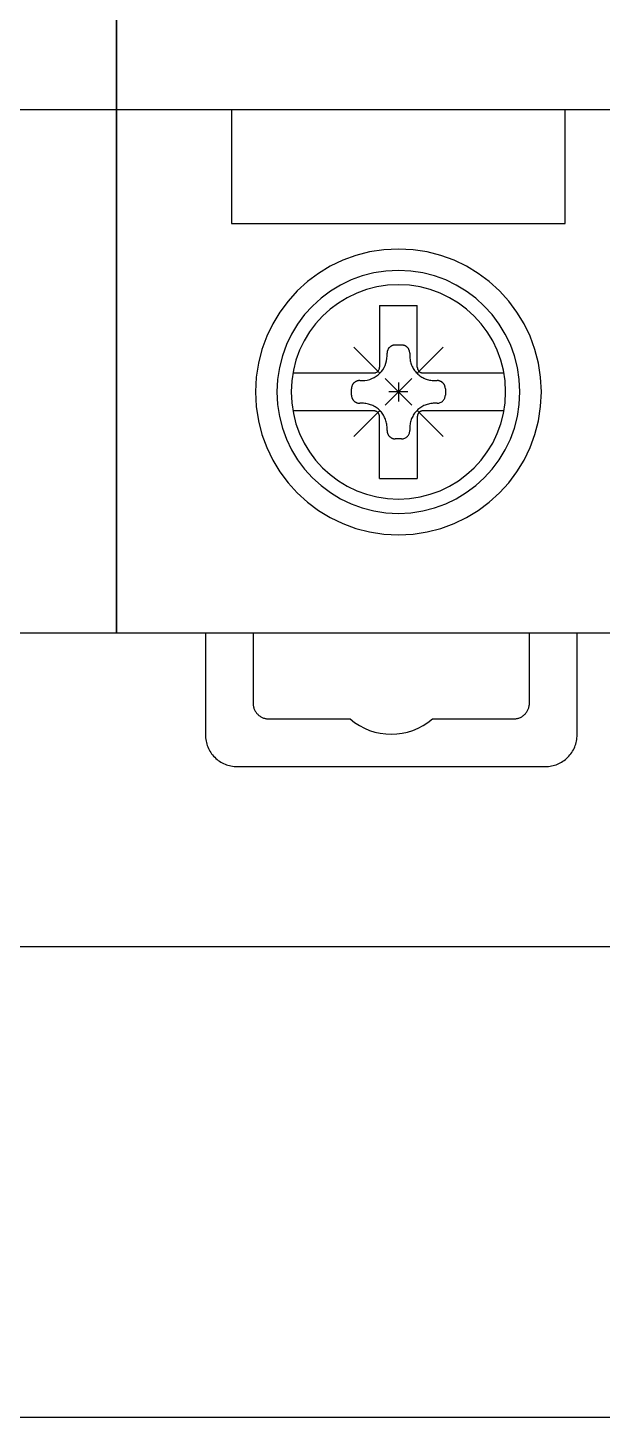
# Model space of a CAD drawing. Header units: millimetres. Extents: x 173893 to 258446, y -176540 to -123824.
# Drawn here: x 188267.32 to 188285.63, y -151274.08 to -151229.78 of the extents above; entities that cross this region are included whole.
import ezdxf

# ---------------------------------------------------------------- set-up
doc = ezdxf.new("R2010")
doc.units = ezdxf.units.MM
doc.header["$LTSCALE"] = 3

msp = doc.modelspace()

# ---------------------------------------------------------------- linework, layer by layer
for p, q in [((188270.146, -151169.6), (188270.146, -151249.082)), ((188270.146, -151249.082), (188270.146, -151169.6)), ((188252.174, -151232.376), (188270.146, -151232.376)), ((188270.146, -151232.376), (188288.118, -151232.376)), ((188273.816, -151232.376), (188273.816, -151236.021)), ((188284.448, -151236.021), (188284.448, -151232.376)), ((188273.816, -151236.021), (188284.448, -151236.021)), ((188278.666, -151236.854), (188278.214, -151236.923)), ((188279.132, -151236.831), (188278.666, -151236.854)), ((188279.598, -151236.854), (188279.132, -151236.831)), ((188279.132, -151236.831), (188279.132, -151236.831)), ((188280.05, -151236.923), (188279.598, -151236.854)), ((188277.358, -151237.189), (188276.96, -151237.38)), ((188277.777, -151237.035), (188277.358, -151237.189)), ((188278.214, -151236.923), (188277.777, -151237.035)), ((188280.487, -151237.035), (188280.05, -151236.923)), ((188280.905, -151237.189), (188280.487, -151237.035)), ((188281.304, -151237.38), (188280.905, -151237.189)), ((188276.584, -151237.609), (188276.234, -151237.871)), ((188276.96, -151237.38), (188276.584, -151237.609)), ((188277.98, -151237.688), (188277.624, -151237.818)), ((188278.351, -151237.593), (188277.98, -151237.688)), ((188278.736, -151237.534), (188278.351, -151237.593)), ((188279.132, -151237.514), (188278.736, -151237.534)), ((188279.528, -151237.534), (188279.132, -151237.514)), ((188279.132, -151237.514), (188279.132, -151237.514)), ((188279.912, -151237.593), (188279.528, -151237.534)), ((188280.284, -151237.688), (188279.912, -151237.593)), ((188280.639, -151237.818), (188280.284, -151237.688)), ((188281.679, -151237.609), (188281.304, -151237.38)), ((188282.03, -151237.871), (188281.679, -151237.609)), ((188275.91, -151238.165), (188275.616, -151238.489)), ((188276.234, -151237.871), (188275.91, -151238.165)), ((188276.967, -151238.176), (188276.668, -151238.398)), ((188277.286, -151237.981), (188276.967, -151238.176)), ((188277.624, -151237.818), (188277.286, -151237.981)), ((188277.802, -151238.238), (188277.503, -151238.382)), ((188278.116, -151238.123), (188277.802, -151238.238)), ((188278.443, -151238.039), (188278.116, -151238.123)), ((188278.782, -151237.987), (188278.443, -151238.039)), ((188279.132, -151237.97), (188278.782, -151237.987)), ((188279.481, -151237.987), (188279.132, -151237.97)), ((188279.132, -151237.97), (188279.132, -151237.97)), ((188279.821, -151238.039), (188279.481, -151237.987)), ((188280.148, -151238.123), (188279.821, -151238.039)), ((188280.462, -151238.238), (188280.148, -151238.123)), ((188280.761, -151238.382), (188280.462, -151238.238)), ((188280.978, -151237.981), (188280.639, -151237.818)), ((188281.297, -151238.176), (188280.978, -151237.981)), ((188281.595, -151238.398), (188281.297, -151238.176)), ((188282.354, -151238.165), (188282.03, -151237.871)), ((188282.648, -151238.489), (188282.354, -151238.165)), ((188275.616, -151238.489), (188275.354, -151238.839)), ((188276.393, -151238.648), (188276.143, -151238.923)), ((188276.668, -151238.398), (188276.393, -151238.648)), ((188277.221, -151238.553), (188276.958, -151238.75)), ((188277.503, -151238.382), (188277.221, -151238.553)), ((188278.529, -151238.629), (188278.529, -151240.601)), ((188278.529, -151238.629), (188279.735, -151238.629)), ((188279.735, -151240.601), (188279.735, -151238.629)), ((188281.043, -151238.553), (188280.761, -151238.382)), ((188281.306, -151238.75), (188281.043, -151238.553)), ((188281.87, -151238.648), (188281.595, -151238.398)), ((188282.12, -151238.923), (188281.87, -151238.648)), ((188282.91, -151238.839), (188282.648, -151238.489)), ((188275.354, -151238.839), (188275.126, -151239.215)), ((188276.143, -151238.923), (188275.921, -151239.222)), ((188276.716, -151238.971), (188276.495, -151239.213)), ((188276.958, -151238.75), (188276.716, -151238.971)), ((188281.548, -151238.971), (188281.306, -151238.75)), ((188281.769, -151239.213), (188281.548, -151238.971)), ((188282.343, -151239.222), (188282.12, -151238.923)), ((188283.138, -151239.215), (188282.91, -151238.839)), ((188275.126, -151239.215), (188274.934, -151239.613)), ((188275.726, -151239.541), (188275.563, -151239.879)), ((188275.921, -151239.222), (188275.726, -151239.541)), ((188276.298, -151239.476), (188276.127, -151239.758)), ((188276.495, -151239.213), (188276.298, -151239.476)), ((188281.966, -151239.476), (188281.769, -151239.213)), ((188282.137, -151239.758), (188281.966, -151239.476)), ((188282.537, -151239.541), (188282.343, -151239.222)), ((188282.7, -151239.879), (188282.537, -151239.541)), ((188283.33, -151239.613), (188283.138, -151239.215)), ((188274.934, -151239.613), (188274.78, -151240.032)), ((188275.563, -151239.879), (188275.433, -151240.235)), ((188276.127, -151239.758), (188275.983, -151240.057)), ((188277.71, -151239.964), (188278.529, -151240.783)), ((188278.807, -151240.018), (188278.801, -151240.029)), ((188278.814, -151240.007), (188278.807, -151240.018)), ((188278.821, -151239.997), (188278.814, -151240.007)), ((188278.829, -151239.986), (188278.821, -151239.997)), ((188278.838, -151239.977), (188278.829, -151239.986)), ((188278.847, -151239.967), (188278.838, -151239.977)), ((188278.856, -151239.958), (188278.847, -151239.967)), ((188278.847, -151239.967), (188278.847, -151239.967)), ((188278.866, -151239.95), (188278.856, -151239.958)), ((188278.876, -151239.942), (188278.866, -151239.95)), ((188278.887, -151239.934), (188278.876, -151239.942)), ((188278.898, -151239.927), (188278.887, -151239.934)), ((188278.909, -151239.921), (188278.898, -151239.927)), ((188278.92, -151239.915), (188278.909, -151239.921)), ((188278.932, -151239.91), (188278.92, -151239.915)), ((188278.944, -151239.906), (188278.932, -151239.91)), ((188278.956, -151239.902), (188278.944, -151239.906)), ((188278.968, -151239.898), (188278.956, -151239.902)), ((188278.981, -151239.895), (188278.968, -151239.898)), ((188278.994, -151239.893), (188278.981, -151239.895)), ((188279.007, -151239.892), (188278.994, -151239.893)), ((188279.019, -151239.891), (188279.007, -151239.892)), ((188279.033, -151239.89), (188279.019, -151239.891)), ((188279.033, -151239.89), (188279.033, -151239.89)), ((188279.033, -151239.89), (188279.232, -151239.89)), ((188279.245, -151239.891), (188279.232, -151239.89)), ((188279.258, -151239.892), (188279.245, -151239.891)), ((188279.27, -151239.893), (188279.258, -151239.892)), ((188279.283, -151239.895), (188279.27, -151239.893)), ((188279.295, -151239.898), (188279.283, -151239.895)), ((188279.308, -151239.902), (188279.295, -151239.898)), ((188279.32, -151239.906), (188279.308, -151239.902)), ((188279.332, -151239.91), (188279.32, -151239.906)), ((188279.344, -151239.915), (188279.332, -151239.91)), ((188279.355, -151239.921), (188279.344, -151239.915)), ((188279.366, -151239.927), (188279.355, -151239.921)), ((188279.377, -151239.934), (188279.366, -151239.927)), ((188279.388, -151239.942), (188279.377, -151239.934)), ((188279.398, -151239.95), (188279.388, -151239.942)), ((188279.408, -151239.958), (188279.398, -151239.95)), ((188279.417, -151239.967), (188279.408, -151239.958)), ((188279.426, -151239.977), (188279.417, -151239.967)), ((188279.417, -151239.967), (188279.417, -151239.967)), ((188279.435, -151239.986), (188279.426, -151239.977)), ((188279.442, -151239.997), (188279.435, -151239.986)), ((188279.45, -151240.007), (188279.442, -151239.997)), ((188279.457, -151240.018), (188279.45, -151240.007)), ((188279.463, -151240.029), (188279.457, -151240.018)), ((188279.736, -151240.783), (188280.554, -151239.964)), ((188282.281, -151240.057), (188282.137, -151239.758)), ((188282.831, -151240.235), (188282.7, -151239.879)), ((188283.483, -151240.032), (188283.33, -151239.613)), ((188274.78, -151240.032), (188274.668, -151240.469)), ((188275.433, -151240.235), (188275.338, -151240.606)), ((188275.868, -151240.371), (188275.784, -151240.698)), ((188275.983, -151240.057), (188275.868, -151240.371)), ((188278.734, -151240.471), (188278.754, -151240.396)), ((188278.754, -151240.396), (188278.766, -151240.318)), ((188278.766, -151240.318), (188278.77, -151240.238)), ((188278.771, -151240.127), (188278.77, -151240.14)), ((188278.77, -151240.14), (188278.77, -151240.153)), ((188278.77, -151240.238), (188278.77, -151240.153)), ((188278.773, -151240.114), (188278.771, -151240.127)), ((188278.775, -151240.101), (188278.773, -151240.114)), ((188278.778, -151240.089), (188278.775, -151240.101)), ((188278.781, -151240.076), (188278.778, -151240.089)), ((188278.785, -151240.064), (188278.781, -151240.076)), ((188278.79, -151240.052), (188278.785, -151240.064)), ((188278.795, -151240.041), (188278.79, -151240.052)), ((188278.801, -151240.029), (188278.795, -151240.041)), ((188279.469, -151240.041), (188279.463, -151240.029)), ((188279.474, -151240.052), (188279.469, -151240.041)), ((188279.479, -151240.064), (188279.474, -151240.052)), ((188279.483, -151240.076), (188279.479, -151240.064)), ((188279.486, -151240.089), (188279.483, -151240.076)), ((188279.489, -151240.101), (188279.486, -151240.089)), ((188279.491, -151240.114), (188279.489, -151240.101)), ((188279.493, -151240.127), (188279.491, -151240.114)), ((188279.494, -151240.14), (188279.493, -151240.127)), ((188279.494, -151240.153), (188279.494, -151240.14)), ((188279.494, -151240.153), (188279.494, -151240.238)), ((188279.494, -151240.153), (188279.494, -151240.153)), ((188279.494, -151240.238), (188279.494, -151240.238)), ((188279.494, -151240.238), (188279.495, -151240.276)), ((188279.495, -151240.276), (188279.498, -151240.315)), ((188279.498, -151240.315), (188279.503, -151240.354)), ((188279.503, -151240.354), (188279.509, -151240.392)), ((188279.509, -151240.392), (188279.518, -151240.429)), ((188279.518, -151240.429), (188279.528, -151240.466)), ((188282.395, -151240.371), (188282.281, -151240.057)), ((188282.48, -151240.698), (188282.395, -151240.371)), ((188282.926, -151240.606), (188282.831, -151240.235)), ((188283.596, -151240.469), (188283.483, -151240.032)), ((188274.668, -151240.469), (188274.599, -151240.921)), ((188275.338, -151240.606), (188275.279, -151240.991)), ((188275.784, -151240.698), (188275.732, -151241.037)), ((188275.769, -151240.783), (188278.346, -151240.783)), ((188278.346, -151240.783), (188278.365, -151240.782)), ((188278.346, -151240.783), (188278.346, -151240.783)), ((188278.358, -151240.93), (188278.423, -151240.89)), ((188278.365, -151240.782), (188278.383, -151240.78)), ((188278.383, -151240.78), (188278.4, -151240.775)), ((188278.4, -151240.775), (188278.417, -151240.769)), ((188278.417, -151240.769), (188278.433, -151240.761)), ((188278.423, -151240.89), (188278.483, -151240.845)), ((188278.433, -151240.761), (188278.448, -151240.752)), ((188278.448, -151240.752), (188278.462, -151240.742)), ((188278.462, -151240.742), (188278.475, -151240.73)), ((188278.475, -151240.73), (188278.487, -151240.717)), ((188278.483, -151240.845), (188278.539, -151240.794)), ((188278.487, -151240.717), (188278.497, -151240.703)), ((188278.497, -151240.703), (188278.506, -151240.688)), ((188278.506, -151240.688), (188278.514, -151240.672)), ((188278.514, -151240.672), (188278.52, -151240.655)), ((188278.52, -151240.655), (188278.525, -151240.638)), ((188278.525, -151240.638), (188278.528, -151240.62)), ((188278.528, -151240.62), (188278.529, -151240.601)), ((188278.539, -151240.794), (188278.59, -151240.738)), ((188278.59, -151240.738), (188278.635, -151240.678)), ((188278.635, -151240.678), (188278.675, -151240.613)), ((188278.675, -151240.613), (188278.708, -151240.544)), ((188278.708, -151240.544), (188278.734, -151240.471)), ((188279.528, -151240.466), (188279.54, -151240.503)), ((188279.54, -151240.503), (188279.554, -151240.539)), ((188279.554, -151240.539), (188279.569, -151240.574)), ((188279.569, -151240.574), (188279.587, -151240.608)), ((188279.587, -151240.608), (188279.606, -151240.642)), ((188279.606, -151240.642), (188279.626, -151240.674)), ((188279.626, -151240.674), (188279.648, -151240.706)), ((188279.648, -151240.706), (188279.672, -151240.736)), ((188279.672, -151240.736), (188279.698, -151240.766)), ((188279.698, -151240.766), (188279.725, -151240.794)), ((188279.725, -151240.794), (188279.725, -151240.794)), ((188279.725, -151240.794), (188279.753, -151240.821)), ((188279.735, -151240.601), (188279.735, -151240.601)), ((188279.735, -151240.601), (188279.735, -151240.61)), ((188279.735, -151240.61), (188279.736, -151240.619)), ((188279.736, -151240.619), (188279.737, -151240.628)), ((188279.737, -151240.628), (188279.739, -151240.637)), ((188279.739, -151240.637), (188279.741, -151240.645)), ((188279.741, -151240.645), (188279.743, -151240.654)), ((188279.743, -151240.654), (188279.746, -151240.662)), ((188279.746, -151240.662), (188279.749, -151240.671)), ((188279.749, -151240.671), (188279.753, -151240.679)), ((188279.753, -151240.679), (188279.757, -151240.687)), ((188279.753, -151240.821), (188279.782, -151240.846)), ((188279.757, -151240.687), (188279.761, -151240.694)), ((188279.761, -151240.694), (188279.766, -151240.702)), ((188279.766, -151240.702), (188279.771, -151240.709)), ((188279.771, -151240.709), (188279.777, -151240.717)), ((188279.777, -151240.717), (188279.782, -151240.723)), ((188279.782, -151240.723), (188279.789, -151240.73)), ((188279.782, -151240.846), (188279.813, -151240.87)), ((188279.789, -151240.73), (188279.789, -151240.73)), ((188279.789, -151240.73), (188279.795, -151240.736)), ((188279.795, -151240.736), (188279.802, -151240.742)), ((188279.802, -151240.742), (188279.809, -151240.748)), ((188279.809, -151240.748), (188279.816, -151240.753)), ((188279.813, -151240.87), (188279.845, -151240.892)), ((188279.816, -151240.753), (188279.824, -151240.757)), ((188279.824, -151240.757), (188279.832, -151240.762)), ((188279.832, -151240.762), (188279.84, -151240.766)), ((188279.84, -151240.766), (188279.848, -151240.77)), ((188279.845, -151240.892), (188279.877, -151240.913)), ((188279.848, -151240.77), (188279.856, -151240.773)), ((188279.856, -151240.773), (188279.864, -151240.775)), ((188279.864, -151240.775), (188279.873, -151240.778)), ((188279.873, -151240.778), (188279.882, -151240.78)), ((188279.882, -151240.78), (188279.891, -151240.781)), ((188279.891, -151240.781), (188279.9, -151240.783)), ((188279.9, -151240.783), (188279.909, -151240.783)), ((188279.909, -151240.783), (188279.918, -151240.783)), ((188279.918, -151240.783), (188282.496, -151240.783)), ((188282.532, -151241.037), (188282.48, -151240.698)), ((188282.985, -151240.991), (188282.926, -151240.606)), ((188283.665, -151240.921), (188283.596, -151240.469)), ((188274.599, -151240.921), (188274.576, -151241.387)), ((188275.279, -151240.991), (188275.259, -151241.387)), ((188275.732, -151241.037), (188275.715, -151241.387)), ((188277.637, -151241.261), (188277.636, -151241.274)), ((188277.636, -151241.274), (188277.636, -151241.287)), ((188277.636, -151241.487), (188277.636, -151241.287)), ((188277.638, -151241.248), (188277.637, -151241.261)), ((188277.641, -151241.236), (188277.638, -151241.248)), ((188277.643, -151241.223), (188277.641, -151241.236)), ((188277.647, -151241.211), (188277.643, -151241.223)), ((188277.651, -151241.199), (188277.647, -151241.211)), ((188277.655, -151241.187), (188277.651, -151241.199)), ((188277.661, -151241.175), (188277.655, -151241.187)), ((188277.666, -151241.163), (188277.661, -151241.175)), ((188277.673, -151241.152), (188277.666, -151241.163)), ((188277.68, -151241.142), (188277.673, -151241.152)), ((188277.687, -151241.131), (188277.68, -151241.142)), ((188277.695, -151241.121), (188277.687, -151241.131)), ((188277.703, -151241.111), (188277.695, -151241.121)), ((188277.712, -151241.102), (188277.703, -151241.111)), ((188277.722, -151241.093), (188277.712, -151241.102)), ((188277.712, -151241.102), (188277.712, -151241.102)), ((188277.732, -151241.084), (188277.722, -151241.093)), ((188277.742, -151241.076), (188277.732, -151241.084)), ((188277.752, -151241.069), (188277.742, -151241.076)), ((188277.763, -151241.062), (188277.752, -151241.069)), ((188277.774, -151241.056), (188277.763, -151241.062)), ((188277.786, -151241.05), (188277.774, -151241.056)), ((188277.797, -151241.045), (188277.786, -151241.05)), ((188277.809, -151241.04), (188277.797, -151241.045)), ((188277.822, -151241.036), (188277.809, -151241.04)), ((188277.834, -151241.033), (188277.822, -151241.036)), ((188277.846, -151241.03), (188277.834, -151241.033)), ((188277.859, -151241.028), (188277.846, -151241.03)), ((188277.872, -151241.026), (188277.859, -151241.028)), ((188277.885, -151241.025), (188277.872, -151241.026)), ((188277.898, -151241.025), (188277.885, -151241.025)), ((188277.898, -151241.025), (188277.983, -151241.025)), ((188277.898, -151241.025), (188277.898, -151241.025)), ((188277.983, -151241.025), (188278.063, -151241.021)), ((188277.983, -151241.025), (188277.983, -151241.025)), ((188278.063, -151241.021), (188278.141, -151241.009)), ((188278.141, -151241.009), (188278.217, -151240.989)), ((188278.217, -151240.989), (188278.289, -151240.963)), ((188278.289, -151240.963), (188278.358, -151240.93)), ((188278.705, -151241.814), (188279.559, -151240.96)), ((188278.705, -151240.96), (188279.559, -151241.814)), ((188279.132, -151241.085), (188279.132, -151241.689)), ((188279.877, -151240.913), (188279.911, -151240.932)), ((188279.911, -151240.932), (188279.945, -151240.949)), ((188279.945, -151240.949), (188279.98, -151240.965)), ((188279.98, -151240.965), (188280.016, -151240.979)), ((188280.016, -151240.979), (188280.052, -151240.991)), ((188280.052, -151240.991), (188280.089, -151241.001)), ((188280.089, -151241.001), (188280.127, -151241.01)), ((188280.127, -151241.01), (188280.165, -151241.016)), ((188280.165, -151241.016), (188280.204, -151241.021)), ((188280.204, -151241.021), (188280.242, -151241.024)), ((188280.242, -151241.024), (188280.281, -151241.025)), ((188280.281, -151241.025), (188280.366, -151241.025)), ((188280.379, -151241.025), (188280.366, -151241.025)), ((188280.392, -151241.026), (188280.379, -151241.025)), ((188280.405, -151241.028), (188280.392, -151241.026)), ((188280.418, -151241.03), (188280.405, -151241.028)), ((188280.43, -151241.033), (188280.418, -151241.03)), ((188280.442, -151241.036), (188280.43, -151241.033)), ((188280.454, -151241.04), (188280.442, -151241.036)), ((188280.467, -151241.045), (188280.454, -151241.04)), ((188280.478, -151241.05), (188280.467, -151241.045)), ((188280.49, -151241.056), (188280.478, -151241.05)), ((188280.501, -151241.062), (188280.49, -151241.056)), ((188280.512, -151241.069), (188280.501, -151241.062)), ((188280.522, -151241.076), (188280.512, -151241.069)), ((188280.532, -151241.084), (188280.522, -151241.076)), ((188280.542, -151241.093), (188280.532, -151241.084)), ((188280.552, -151241.102), (188280.542, -151241.093)), ((188280.561, -151241.111), (188280.552, -151241.102)), ((188280.552, -151241.102), (188280.552, -151241.102)), ((188280.569, -151241.121), (188280.561, -151241.111)), ((188280.577, -151241.131), (188280.569, -151241.121)), ((188280.584, -151241.142), (188280.577, -151241.131)), ((188280.591, -151241.152), (188280.584, -151241.142)), ((188280.598, -151241.163), (188280.591, -151241.152)), ((188280.603, -151241.175), (188280.598, -151241.163)), ((188280.609, -151241.187), (188280.603, -151241.175)), ((188280.613, -151241.199), (188280.609, -151241.187)), ((188280.617, -151241.211), (188280.613, -151241.199)), ((188280.62, -151241.223), (188280.617, -151241.211)), ((188280.623, -151241.236), (188280.62, -151241.223)), ((188280.626, -151241.248), (188280.623, -151241.236)), ((188280.627, -151241.261), (188280.626, -151241.248)), ((188280.628, -151241.274), (188280.627, -151241.261)), ((188280.629, -151241.287), (188280.628, -151241.274)), ((188280.629, -151241.287), (188280.629, -151241.287)), ((188280.629, -151241.287), (188280.629, -151241.487)), ((188282.549, -151241.387), (188282.532, -151241.037)), ((188283.005, -151241.387), (188282.985, -151240.991)), ((188283.688, -151241.387), (188283.665, -151240.921)), ((188274.576, -151241.387), (188274.576, -151241.387)), ((188274.576, -151241.387), (188274.599, -151241.853)), ((188275.259, -151241.387), (188275.259, -151241.387)), ((188275.259, -151241.387), (188275.279, -151241.783)), ((188275.279, -151241.783), (188275.338, -151242.167)), ((188275.715, -151241.387), (188275.715, -151241.387)), ((188275.715, -151241.387), (188275.732, -151241.736)), ((188275.732, -151241.736), (188275.784, -151242.076)), ((188277.636, -151241.487), (188277.636, -151241.487)), ((188277.636, -151241.487), (188277.636, -151241.5)), ((188277.636, -151241.5), (188277.637, -151241.513)), ((188277.637, -151241.513), (188277.638, -151241.525)), ((188277.638, -151241.525), (188277.641, -151241.538)), ((188277.641, -151241.538), (188277.643, -151241.551)), ((188277.643, -151241.551), (188277.647, -151241.563)), ((188277.647, -151241.563), (188277.651, -151241.575)), ((188277.651, -151241.575), (188277.655, -151241.587)), ((188277.655, -151241.587), (188277.661, -151241.599)), ((188277.661, -151241.599), (188277.666, -151241.61)), ((188277.666, -151241.61), (188277.673, -151241.621)), ((188277.673, -151241.621), (188277.68, -151241.632)), ((188277.68, -151241.632), (188277.687, -151241.643)), ((188277.687, -151241.643), (188277.695, -151241.653)), ((188277.695, -151241.653), (188277.703, -151241.663)), ((188277.703, -151241.663), (188277.712, -151241.672)), ((188277.712, -151241.672), (188277.712, -151241.672)), ((188277.712, -151241.672), (188277.722, -151241.681)), ((188277.722, -151241.681), (188277.732, -151241.69)), ((188277.732, -151241.69), (188277.742, -151241.698)), ((188277.742, -151241.698), (188277.752, -151241.705)), ((188277.752, -151241.705), (188277.763, -151241.712)), ((188277.763, -151241.712), (188277.774, -151241.718)), ((188277.774, -151241.718), (188277.786, -151241.724)), ((188277.786, -151241.724), (188277.797, -151241.729)), ((188277.797, -151241.729), (188277.809, -151241.734)), ((188277.809, -151241.734), (188277.822, -151241.738)), ((188277.822, -151241.738), (188277.834, -151241.741)), ((188277.834, -151241.741), (188277.846, -151241.744)), ((188277.846, -151241.744), (188277.859, -151241.746)), ((188277.859, -151241.746), (188277.872, -151241.748)), ((188277.872, -151241.748), (188277.885, -151241.749)), ((188277.885, -151241.749), (188277.898, -151241.749)), ((188277.983, -151241.749), (188277.898, -151241.749)), ((188278.022, -151241.75), (188277.983, -151241.749)), ((188278.06, -151241.753), (188278.022, -151241.75)), ((188278.099, -151241.758), (188278.06, -151241.753)), ((188278.137, -151241.764), (188278.099, -151241.758)), ((188278.174, -151241.773), (188278.137, -151241.764)), ((188278.212, -151241.783), (188278.174, -151241.773)), ((188278.248, -151241.795), (188278.212, -151241.783)), ((188279.434, -151241.387), (188278.83, -151241.387)), ((188280.052, -151241.783), (188280.016, -151241.795)), ((188280.089, -151241.773), (188280.052, -151241.783)), ((188280.127, -151241.764), (188280.089, -151241.773)), ((188280.165, -151241.758), (188280.127, -151241.764)), ((188280.204, -151241.753), (188280.165, -151241.758)), ((188280.242, -151241.75), (188280.204, -151241.753)), ((188280.281, -151241.749), (188280.242, -151241.75)), ((188280.366, -151241.749), (188280.281, -151241.749)), ((188280.281, -151241.749), (188280.281, -151241.749)), ((188280.366, -151241.749), (188280.393, -151241.748)), ((188280.366, -151241.749), (188280.366, -151241.749)), ((188280.393, -151241.748), (188280.419, -151241.744)), ((188280.419, -151241.744), (188280.444, -151241.737)), ((188280.444, -151241.737), (188280.468, -151241.728)), ((188280.468, -151241.728), (188280.491, -151241.717)), ((188280.491, -151241.717), (188280.513, -151241.704)), ((188280.513, -151241.704), (188280.533, -151241.689)), ((188280.533, -151241.689), (188280.552, -151241.672)), ((188280.552, -151241.672), (188280.569, -151241.654)), ((188280.569, -151241.654), (188280.584, -151241.633)), ((188280.584, -151241.633), (188280.597, -151241.612)), ((188280.597, -151241.612), (188280.608, -151241.589)), ((188280.608, -151241.589), (188280.617, -151241.565)), ((188280.617, -151241.565), (188280.623, -151241.54)), ((188280.623, -151241.54), (188280.627, -151241.513)), ((188280.627, -151241.513), (188280.629, -151241.487)), ((188282.48, -151242.076), (188282.532, -151241.736)), ((188282.532, -151241.736), (188282.549, -151241.387)), ((188282.549, -151241.387), (188282.549, -151241.387)), ((188282.926, -151242.167), (188282.985, -151241.783)), ((188282.985, -151241.783), (188283.005, -151241.387)), ((188283.005, -151241.387), (188283.005, -151241.387)), ((188283.665, -151241.853), (188283.688, -151241.387)), ((188283.688, -151241.387), (188283.688, -151241.387)), ((188274.599, -151241.853), (188274.668, -151242.305)), ((188275.338, -151242.167), (188275.433, -151242.539)), ((188278.346, -151241.991), (188275.769, -151241.991)), ((188275.784, -151242.076), (188275.868, -151242.403)), ((188277.71, -151242.81), (188278.529, -151241.991)), ((188278.284, -151241.809), (188278.248, -151241.795)), ((188278.319, -151241.824), (188278.284, -151241.809)), ((188278.353, -151241.842), (188278.319, -151241.824)), ((188278.355, -151241.991), (188278.346, -151241.991)), ((188278.387, -151241.861), (188278.353, -151241.842)), ((188278.364, -151241.991), (188278.355, -151241.991)), ((188278.373, -151241.992), (188278.364, -151241.991)), ((188278.382, -151241.994), (188278.373, -151241.992)), ((188278.391, -151241.996), (188278.382, -151241.994)), ((188278.419, -151241.881), (188278.387, -151241.861)), ((188278.399, -151241.998), (188278.391, -151241.996)), ((188278.408, -151242.001), (188278.399, -151241.998)), ((188278.416, -151242.004), (188278.408, -151242.001)), ((188278.424, -151242.008), (188278.416, -151242.004)), ((188278.451, -151241.903), (188278.419, -151241.881)), ((188278.432, -151242.012), (188278.424, -151242.008)), ((188278.44, -151242.016), (188278.432, -151242.012)), ((188278.447, -151242.021), (188278.44, -151242.016)), ((188278.455, -151242.026), (188278.447, -151242.021)), ((188278.482, -151241.927), (188278.451, -151241.903)), ((188278.462, -151242.032), (188278.455, -151242.026)), ((188278.469, -151242.038), (188278.462, -151242.032)), ((188278.475, -151242.044), (188278.469, -151242.038)), ((188278.481, -151242.05), (188278.475, -151242.044)), ((188278.475, -151242.044), (188278.475, -151242.044)), ((188278.487, -151242.057), (188278.481, -151242.05)), ((188278.511, -151241.953), (188278.482, -151241.927)), ((188278.493, -151242.064), (188278.487, -151242.057)), ((188278.498, -151242.072), (188278.493, -151242.064)), ((188278.503, -151242.079), (188278.498, -151242.072)), ((188278.507, -151242.087), (188278.503, -151242.079)), ((188278.511, -151242.095), (188278.507, -151242.087)), ((188278.539, -151241.98), (188278.511, -151241.953)), ((188278.515, -151242.103), (188278.511, -151242.095)), ((188278.518, -151242.111), (188278.515, -151242.103)), ((188278.521, -151242.12), (188278.518, -151242.111)), ((188278.523, -151242.128), (188278.521, -151242.12)), ((188278.525, -151242.137), (188278.523, -151242.128)), ((188278.527, -151242.146), (188278.525, -151242.137)), ((188278.528, -151242.155), (188278.527, -151242.146)), ((188278.528, -151242.164), (188278.528, -151242.155)), ((188278.529, -151242.173), (188278.528, -151242.164)), ((188278.529, -151242.173), (188278.529, -151242.173)), ((188278.529, -151244.145), (188278.529, -151242.173)), ((188278.566, -151242.008), (188278.539, -151241.98)), ((188278.539, -151241.98), (188278.539, -151241.98)), ((188278.592, -151242.037), (188278.566, -151242.008)), ((188278.615, -151242.068), (188278.592, -151242.037)), ((188278.638, -151242.1), (188278.615, -151242.068)), ((188278.658, -151242.132), (188278.638, -151242.1)), ((188278.677, -151242.166), (188278.658, -151242.132)), ((188278.694, -151242.2), (188278.677, -151242.166)), ((188278.71, -151242.235), (188278.694, -151242.2)), ((188278.724, -151242.271), (188278.71, -151242.235)), ((188279.554, -151242.235), (188279.54, -151242.271)), ((188279.569, -151242.2), (188279.554, -151242.235)), ((188279.587, -151242.166), (188279.569, -151242.2)), ((188279.606, -151242.132), (188279.587, -151242.166)), ((188279.626, -151242.1), (188279.606, -151242.132)), ((188279.648, -151242.068), (188279.626, -151242.1)), ((188279.672, -151242.037), (188279.648, -151242.068)), ((188279.698, -151242.008), (188279.672, -151242.037)), ((188279.725, -151241.98), (188279.698, -151242.008)), ((188279.753, -151241.953), (188279.725, -151241.98)), ((188279.725, -151241.98), (188279.725, -151241.98)), ((188279.736, -151242.155), (188279.735, -151242.164)), ((188279.735, -151242.164), (188279.735, -151242.173)), ((188279.735, -151242.173), (188279.735, -151244.145)), ((188279.736, -151241.991), (188280.554, -151242.81)), ((188279.737, -151242.146), (188279.736, -151242.155)), ((188279.739, -151242.137), (188279.737, -151242.146)), ((188279.741, -151242.128), (188279.739, -151242.137)), ((188279.743, -151242.12), (188279.741, -151242.128)), ((188279.746, -151242.111), (188279.743, -151242.12)), ((188279.749, -151242.103), (188279.746, -151242.111)), ((188279.753, -151242.095), (188279.749, -151242.103)), ((188279.782, -151241.927), (188279.753, -151241.953)), ((188279.757, -151242.087), (188279.753, -151242.095)), ((188279.761, -151242.079), (188279.757, -151242.087)), ((188279.766, -151242.072), (188279.761, -151242.079)), ((188279.771, -151242.064), (188279.766, -151242.072)), ((188279.777, -151242.057), (188279.771, -151242.064)), ((188279.782, -151242.05), (188279.777, -151242.057)), ((188279.813, -151241.903), (188279.782, -151241.927)), ((188279.789, -151242.044), (188279.782, -151242.05)), ((188279.795, -151242.038), (188279.789, -151242.044)), ((188279.789, -151242.044), (188279.789, -151242.044)), ((188279.802, -151242.032), (188279.795, -151242.038)), ((188279.809, -151242.026), (188279.802, -151242.032)), ((188279.816, -151242.021), (188279.809, -151242.026)), ((188279.845, -151241.881), (188279.813, -151241.903)), ((188279.824, -151242.016), (188279.816, -151242.021)), ((188279.832, -151242.012), (188279.824, -151242.016)), ((188279.84, -151242.008), (188279.832, -151242.012)), ((188279.848, -151242.004), (188279.84, -151242.008)), ((188279.877, -151241.861), (188279.845, -151241.881)), ((188279.856, -151242.001), (188279.848, -151242.004)), ((188279.864, -151241.998), (188279.856, -151242.001)), ((188279.873, -151241.996), (188279.864, -151241.998)), ((188279.882, -151241.994), (188279.873, -151241.996)), ((188279.911, -151241.842), (188279.877, -151241.861)), ((188279.891, -151241.992), (188279.882, -151241.994)), ((188279.9, -151241.991), (188279.891, -151241.992)), ((188279.909, -151241.991), (188279.9, -151241.991)), ((188279.918, -151241.991), (188279.909, -151241.991)), ((188279.945, -151241.824), (188279.911, -151241.842)), ((188279.918, -151241.991), (188279.918, -151241.991)), ((188282.496, -151241.991), (188279.918, -151241.991)), ((188279.98, -151241.809), (188279.945, -151241.824)), ((188280.016, -151241.795), (188279.98, -151241.809)), ((188282.395, -151242.403), (188282.48, -151242.076)), ((188282.831, -151242.539), (188282.926, -151242.167)), ((188283.596, -151242.305), (188283.665, -151241.853)), ((188274.668, -151242.305), (188274.78, -151242.742)), ((188275.433, -151242.539), (188275.563, -151242.894)), ((188275.868, -151242.403), (188275.983, -151242.717)), ((188278.736, -151242.307), (188278.724, -151242.271)), ((188278.746, -151242.344), (188278.736, -151242.307)), ((188278.755, -151242.382), (188278.746, -151242.344)), ((188278.761, -151242.42), (188278.755, -151242.382)), ((188278.766, -151242.459), (188278.761, -151242.42)), ((188278.769, -151242.497), (188278.766, -151242.459)), ((188278.77, -151242.537), (188278.769, -151242.497)), ((188278.77, -151242.621), (188278.77, -151242.537)), ((188278.77, -151242.537), (188278.77, -151242.537)), ((188278.77, -151242.621), (188278.77, -151242.621)), ((188278.77, -151242.621), (188278.77, -151242.634)), ((188278.77, -151242.634), (188278.771, -151242.647)), ((188278.771, -151242.647), (188278.773, -151242.66)), ((188278.773, -151242.66), (188278.775, -151242.672)), ((188278.775, -151242.672), (188278.778, -151242.685)), ((188279.482, -151242.699), (188279.489, -151242.674)), ((188279.489, -151242.674), (188279.493, -151242.648)), ((188279.493, -151242.648), (188279.494, -151242.621)), ((188279.495, -151242.497), (188279.494, -151242.537)), ((188279.494, -151242.537), (188279.494, -151242.621)), ((188279.498, -151242.459), (188279.495, -151242.497)), ((188279.503, -151242.42), (188279.498, -151242.459)), ((188279.509, -151242.382), (188279.503, -151242.42)), ((188279.518, -151242.344), (188279.509, -151242.382)), ((188279.528, -151242.307), (188279.518, -151242.344)), ((188279.54, -151242.271), (188279.528, -151242.307)), ((188282.281, -151242.717), (188282.395, -151242.403)), ((188282.7, -151242.894), (188282.831, -151242.539)), ((188283.483, -151242.742), (188283.596, -151242.305)), ((188274.78, -151242.742), (188274.934, -151243.16)), ((188275.563, -151242.894), (188275.726, -151243.233)), ((188275.983, -151242.717), (188276.127, -151243.016)), ((188276.127, -151243.016), (188276.298, -151243.298)), ((188278.778, -151242.685), (188278.781, -151242.697)), ((188278.781, -151242.697), (188278.785, -151242.709)), ((188278.785, -151242.709), (188278.79, -151242.721)), ((188278.79, -151242.721), (188278.795, -151242.733)), ((188278.795, -151242.733), (188278.801, -151242.745)), ((188278.801, -151242.745), (188278.807, -151242.756)), ((188278.807, -151242.756), (188278.814, -151242.767)), ((188278.814, -151242.767), (188278.821, -151242.777)), ((188278.821, -151242.777), (188278.829, -151242.787)), ((188278.829, -151242.787), (188278.838, -151242.797)), ((188278.838, -151242.797), (188278.847, -151242.807)), ((188278.847, -151242.807), (188278.847, -151242.807)), ((188278.847, -151242.807), (188278.856, -151242.816)), ((188278.856, -151242.816), (188278.866, -151242.824)), ((188278.866, -151242.824), (188278.876, -151242.832)), ((188278.876, -151242.832), (188278.887, -151242.839)), ((188278.887, -151242.839), (188278.898, -151242.846)), ((188278.898, -151242.846), (188278.909, -151242.852)), ((188278.909, -151242.852), (188278.92, -151242.858)), ((188278.92, -151242.858), (188278.932, -151242.863)), ((188278.932, -151242.863), (188278.944, -151242.868)), ((188278.944, -151242.868), (188278.956, -151242.872)), ((188278.956, -151242.872), (188278.968, -151242.875)), ((188278.968, -151242.875), (188278.981, -151242.878)), ((188278.981, -151242.878), (188278.994, -151242.88)), ((188278.994, -151242.88), (188279.007, -151242.882)), ((188279.007, -151242.882), (188279.019, -151242.883)), ((188279.019, -151242.883), (188279.033, -151242.884)), ((188279.232, -151242.884), (188279.033, -151242.884)), ((188279.232, -151242.884), (188279.258, -151242.882)), ((188279.232, -151242.884), (188279.232, -151242.884)), ((188279.258, -151242.882), (188279.284, -151242.878)), ((188279.284, -151242.878), (188279.309, -151242.872)), ((188279.309, -151242.872), (188279.334, -151242.863)), ((188279.334, -151242.863), (188279.356, -151242.852)), ((188279.356, -151242.852), (188279.378, -151242.839)), ((188279.378, -151242.839), (188279.398, -151242.823)), ((188279.398, -151242.823), (188279.417, -151242.807)), ((188279.417, -151242.807), (188279.434, -151242.788)), ((188279.434, -151242.788), (188279.449, -151242.768)), ((188279.449, -151242.768), (188279.462, -151242.746)), ((188279.462, -151242.746), (188279.473, -151242.723)), ((188279.473, -151242.723), (188279.482, -151242.699)), ((188281.966, -151243.298), (188282.137, -151243.016)), ((188282.137, -151243.016), (188282.281, -151242.717)), ((188282.537, -151243.233), (188282.7, -151242.894)), ((188283.33, -151243.16), (188283.483, -151242.742)), ((188274.934, -151243.16), (188275.125, -151243.559)), ((188275.125, -151243.559), (188275.354, -151243.934)), ((188275.726, -151243.233), (188275.921, -151243.552)), ((188275.921, -151243.552), (188276.143, -151243.85)), ((188276.298, -151243.298), (188276.495, -151243.561)), ((188276.495, -151243.561), (188276.716, -151243.803)), ((188281.548, -151243.803), (188281.769, -151243.561)), ((188281.769, -151243.561), (188281.966, -151243.298)), ((188282.12, -151243.85), (188282.343, -151243.552)), ((188282.343, -151243.552), (188282.537, -151243.233)), ((188282.91, -151243.934), (188283.138, -151243.559)), ((188283.138, -151243.559), (188283.33, -151243.16)), ((188275.354, -151243.934), (188275.616, -151244.285)), ((188276.143, -151243.85), (188276.393, -151244.125)), ((188276.716, -151243.803), (188276.958, -151244.024)), ((188281.306, -151244.024), (188281.548, -151243.803)), ((188281.87, -151244.125), (188282.12, -151243.85)), ((188282.648, -151244.285), (188282.91, -151243.934)), ((188275.616, -151244.285), (188275.91, -151244.609)), ((188276.393, -151244.125), (188276.668, -151244.375)), ((188276.668, -151244.375), (188276.967, -151244.598)), ((188276.958, -151244.024), (188277.221, -151244.221)), ((188277.221, -151244.221), (188277.503, -151244.392)), ((188277.503, -151244.392), (188277.802, -151244.536)), ((188278.529, -151244.145), (188279.735, -151244.145)), ((188280.462, -151244.536), (188280.761, -151244.392)), ((188280.761, -151244.392), (188281.043, -151244.221)), ((188281.043, -151244.221), (188281.306, -151244.024)), ((188281.297, -151244.598), (188281.595, -151244.375)), ((188281.595, -151244.375), (188281.87, -151244.125)), ((188282.354, -151244.609), (188282.648, -151244.285)), ((188275.91, -151244.609), (188276.234, -151244.903)), ((188276.967, -151244.598), (188277.286, -151244.792)), ((188277.286, -151244.792), (188277.624, -151244.955)), ((188277.802, -151244.536), (188278.116, -151244.65)), ((188278.116, -151244.65), (188278.443, -151244.735)), ((188278.443, -151244.735), (188278.782, -151244.787)), ((188278.782, -151244.787), (188279.132, -151244.804)), ((188279.132, -151244.804), (188279.481, -151244.787)), ((188279.132, -151244.804), (188279.132, -151244.804)), ((188279.481, -151244.787), (188279.821, -151244.735)), ((188279.821, -151244.735), (188280.148, -151244.65)), ((188280.148, -151244.65), (188280.462, -151244.536)), ((188280.639, -151244.955), (188280.978, -151244.792)), ((188280.978, -151244.792), (188281.297, -151244.598)), ((188282.03, -151244.903), (188282.354, -151244.609)), ((188276.234, -151244.903), (188276.584, -151245.165)), ((188276.584, -151245.165), (188276.96, -151245.393)), ((188277.624, -151244.955), (188277.98, -151245.086)), ((188277.98, -151245.086), (188278.351, -151245.181)), ((188278.351, -151245.181), (188278.736, -151245.24)), ((188278.736, -151245.24), (188279.132, -151245.26)), ((188279.132, -151245.26), (188279.528, -151245.24)), ((188279.132, -151245.26), (188279.132, -151245.26)), ((188279.528, -151245.24), (188279.912, -151245.181)), ((188279.912, -151245.181), (188280.284, -151245.086)), ((188280.284, -151245.086), (188280.639, -151244.955)), ((188281.304, -151245.393), (188281.679, -151245.165)), ((188281.679, -151245.165), (188282.03, -151244.903)), ((188276.96, -151245.393), (188277.358, -151245.585)), ((188277.358, -151245.585), (188277.777, -151245.738)), ((188277.777, -151245.738), (188278.214, -151245.851)), ((188280.05, -151245.851), (188280.487, -151245.738)), ((188280.487, -151245.738), (188280.905, -151245.585)), ((188280.905, -151245.585), (188281.304, -151245.393)), ((188278.214, -151245.851), (188278.666, -151245.92)), ((188278.666, -151245.92), (188279.132, -151245.943)), ((188279.132, -151245.943), (188279.598, -151245.92)), ((188279.132, -151245.943), (188279.132, -151245.943)), ((188279.598, -151245.92), (188280.05, -151245.851)), ((188270.146, -151249.082), (188252.174, -151249.082)), ((188288.118, -151249.082), (188270.146, -151249.082)), ((188272.981, -151249.082), (188272.981, -151252.322)), ((188274.5, -151249.082), (188274.5, -151251.31)), ((188283.309, -151251.31), (188283.309, -151249.082)), ((188284.827, -151252.322), (188284.827, -151249.082)), ((188274.5, -151251.31), (188274.5, -151251.31)), ((188274.5, -151251.31), (188274.5, -151251.335)), ((188274.5, -151251.335), (188274.502, -151251.36)), ((188274.502, -151251.36), (188274.505, -151251.384)), ((188274.505, -151251.384), (188274.51, -151251.409)), ((188274.51, -151251.409), (188274.515, -151251.433)), ((188274.515, -151251.433), (188274.522, -151251.457)), ((188274.522, -151251.457), (188274.529, -151251.48)), ((188274.529, -151251.48), (188274.538, -151251.503)), ((188274.538, -151251.503), (188274.548, -151251.526)), ((188274.548, -151251.526), (188274.559, -151251.548)), ((188283.249, -151251.548), (188283.26, -151251.526)), ((188283.26, -151251.526), (188283.27, -151251.503)), ((188283.27, -151251.503), (188283.279, -151251.48)), ((188283.279, -151251.48), (188283.287, -151251.457)), ((188283.287, -151251.457), (188283.293, -151251.433)), ((188283.293, -151251.433), (188283.299, -151251.409)), ((188283.299, -151251.409), (188283.303, -151251.384)), ((188283.303, -151251.384), (188283.306, -151251.36)), ((188283.306, -151251.36), (188283.308, -151251.335)), ((188283.308, -151251.335), (188283.309, -151251.31)), ((188274.559, -151251.548), (188274.571, -151251.569)), ((188274.571, -151251.569), (188274.585, -151251.59)), ((188274.585, -151251.59), (188274.599, -151251.61)), ((188274.599, -151251.61), (188274.614, -151251.63)), ((188274.614, -151251.63), (188274.631, -151251.649)), ((188274.631, -151251.649), (188274.648, -151251.668)), ((188274.648, -151251.668), (188274.648, -151251.668)), ((188274.648, -151251.668), (188274.666, -151251.685)), ((188274.666, -151251.685), (188274.685, -151251.701)), ((188274.685, -151251.701), (188274.705, -151251.716)), ((188274.705, -151251.716), (188274.725, -151251.731)), ((188274.725, -151251.731), (188274.746, -151251.744)), ((188274.746, -151251.744), (188274.768, -151251.756)), ((188274.768, -151251.756), (188274.79, -151251.767)), ((188274.79, -151251.767), (188274.812, -151251.777)), ((188274.812, -151251.777), (188274.835, -151251.786)), ((188274.835, -151251.786), (188274.859, -151251.794)), ((188274.859, -151251.794), (188274.882, -151251.8)), ((188274.882, -151251.8), (188274.907, -151251.806)), ((188274.907, -151251.806), (188274.931, -151251.81)), ((188274.931, -151251.81), (188274.956, -151251.813)), ((188274.956, -151251.813), (188274.981, -151251.815)), ((188274.981, -151251.815), (188275.006, -151251.816)), ((188275.006, -151251.816), (188277.59, -151251.816)), ((188277.59, -151251.816), (188277.59, -151251.816)), ((188277.59, -151251.816), (188277.736, -151251.929)), ((188277.736, -151251.929), (188277.889, -151252.028)), ((188279.919, -151252.028), (188280.072, -151251.929)), ((188280.072, -151251.929), (188280.218, -151251.816)), ((188280.218, -151251.816), (188282.802, -151251.816)), ((188282.802, -151251.816), (188282.827, -151251.815)), ((188282.802, -151251.816), (188282.802, -151251.816)), ((188282.827, -151251.815), (188282.852, -151251.813)), ((188282.852, -151251.813), (188282.877, -151251.81)), ((188282.877, -151251.81), (188282.901, -151251.806)), ((188282.901, -151251.806), (188282.926, -151251.8)), ((188282.926, -151251.8), (188282.949, -151251.794)), ((188282.949, -151251.794), (188282.973, -151251.786)), ((188282.973, -151251.786), (188282.996, -151251.777)), ((188282.996, -151251.777), (188283.019, -151251.767)), ((188283.019, -151251.767), (188283.041, -151251.756)), ((188283.041, -151251.756), (188283.062, -151251.744)), ((188283.062, -151251.744), (188283.083, -151251.731)), ((188283.083, -151251.731), (188283.103, -151251.716)), ((188283.103, -151251.716), (188283.123, -151251.701)), ((188283.123, -151251.701), (188283.142, -151251.685)), ((188283.142, -151251.685), (188283.16, -151251.668)), ((188283.16, -151251.668), (188283.178, -151251.649)), ((188283.16, -151251.668), (188283.16, -151251.668)), ((188283.178, -151251.649), (188283.194, -151251.63)), ((188283.194, -151251.63), (188283.209, -151251.61)), ((188283.209, -151251.61), (188283.223, -151251.59)), ((188283.223, -151251.59), (188283.237, -151251.569)), ((188283.237, -151251.569), (188283.249, -151251.548)), ((188272.981, -151252.322), (188272.981, -151252.322)), ((188272.981, -151252.322), (188272.982, -151252.372)), ((188272.982, -151252.372), (188272.986, -151252.422)), ((188272.986, -151252.422), (188272.992, -151252.472)), ((188277.889, -151252.028), (188278.049, -151252.111)), ((188278.049, -151252.111), (188278.214, -151252.179)), ((188278.214, -151252.179), (188278.383, -151252.232)), ((188278.383, -151252.232), (188278.555, -151252.27)), ((188278.555, -151252.27), (188278.729, -151252.292)), ((188278.729, -151252.292), (188278.904, -151252.3)), ((188278.904, -151252.3), (188279.079, -151252.292)), ((188279.079, -151252.292), (188279.253, -151252.27)), ((188279.253, -151252.27), (188279.425, -151252.232)), ((188279.425, -151252.232), (188279.594, -151252.179)), ((188279.594, -151252.179), (188279.759, -151252.111)), ((188279.759, -151252.111), (188279.919, -151252.028)), ((188284.816, -151252.472), (188284.822, -151252.422)), ((188284.822, -151252.422), (188284.826, -151252.372)), ((188284.826, -151252.372), (188284.827, -151252.322)), ((188272.992, -151252.472), (188273.001, -151252.52)), ((188273.001, -151252.52), (188273.011, -151252.569)), ((188273.011, -151252.569), (188273.025, -151252.616)), ((188273.025, -151252.616), (188273.04, -151252.663)), ((188273.04, -151252.663), (188273.058, -151252.709)), ((188273.058, -151252.709), (188273.078, -151252.755)), ((188273.078, -151252.755), (188273.1, -151252.799)), ((188273.1, -151252.799), (188273.125, -151252.842)), ((188273.125, -151252.842), (188273.151, -151252.884)), ((188284.657, -151252.884), (188284.684, -151252.842)), ((188284.684, -151252.842), (188284.708, -151252.799)), ((188284.708, -151252.799), (188284.73, -151252.755)), ((188284.73, -151252.755), (188284.75, -151252.709)), ((188284.75, -151252.709), (188284.768, -151252.663)), ((188284.768, -151252.663), (188284.783, -151252.616)), ((188284.783, -151252.616), (188284.797, -151252.569)), ((188284.797, -151252.569), (188284.808, -151252.52)), ((188284.808, -151252.52), (188284.816, -151252.472)), ((188273.151, -151252.884), (188273.18, -151252.924)), ((188273.18, -151252.924), (188273.21, -151252.964)), ((188273.21, -151252.964), (188273.243, -151253.002)), ((188273.243, -151253.002), (188273.278, -151253.038)), ((188273.278, -151253.038), (188273.278, -151253.038)), ((188273.278, -151253.038), (188273.314, -151253.073)), ((188273.314, -151253.073), (188273.352, -151253.105)), ((188273.352, -151253.105), (188273.391, -151253.136)), ((188273.391, -151253.136), (188273.432, -151253.164)), ((188273.432, -151253.164), (188273.473, -151253.191)), ((188273.473, -151253.191), (188273.517, -151253.215)), ((188273.517, -151253.215), (188273.561, -151253.237)), ((188273.561, -151253.237), (188273.606, -151253.257)), ((188273.606, -151253.257), (188273.652, -151253.275)), ((188273.652, -151253.275), (188273.699, -151253.291)), ((188273.699, -151253.291), (188273.747, -151253.304)), ((188273.747, -151253.304), (188273.795, -151253.315)), ((188284.013, -151253.315), (188284.061, -151253.304)), ((188284.061, -151253.304), (188284.109, -151253.291)), ((188284.109, -151253.291), (188284.156, -151253.275)), ((188284.156, -151253.275), (188284.202, -151253.257)), ((188284.202, -151253.257), (188284.247, -151253.237)), ((188284.247, -151253.237), (188284.291, -151253.215)), ((188284.291, -151253.215), (188284.334, -151253.191)), ((188284.334, -151253.191), (188284.376, -151253.164)), ((188284.376, -151253.164), (188284.417, -151253.136)), ((188284.417, -151253.136), (188284.456, -151253.105)), ((188284.456, -151253.105), (188284.494, -151253.073)), ((188284.494, -151253.073), (188284.531, -151253.038)), ((188284.531, -151253.038), (188284.565, -151253.002)), ((188284.531, -151253.038), (188284.531, -151253.038)), ((188284.565, -151253.002), (188284.598, -151252.964)), ((188284.598, -151252.964), (188284.628, -151252.924)), ((188284.628, -151252.924), (188284.657, -151252.884)), ((188273.795, -151253.315), (188273.844, -151253.323)), ((188273.844, -151253.323), (188273.893, -151253.33)), ((188273.893, -151253.33), (188273.943, -151253.333)), ((188273.943, -151253.333), (188273.994, -151253.335)), ((188273.994, -151253.335), (188283.815, -151253.335)), ((188283.815, -151253.335), (188283.865, -151253.333)), ((188283.815, -151253.335), (188283.815, -151253.335)), ((188283.865, -151253.333), (188283.915, -151253.33)), ((188283.915, -151253.33), (188283.964, -151253.323)), ((188283.964, -151253.323), (188284.013, -151253.315))]:
    msp.add_line(p, q)
msp.add_lwpolyline([(188246.632, -151274.082), (188311.632, -151274.082, 0.414214), (188319.132, -151266.582), (188319.132, -151266.582, 0.414214), (188311.632, -151259.082), (188246.632, -151259.082, 0.414214), (188239.132, -151266.582), (188239.132, -151266.582, 0.414214)], format="xyb", close=True)

doc.saveas('drawing.dxf')
